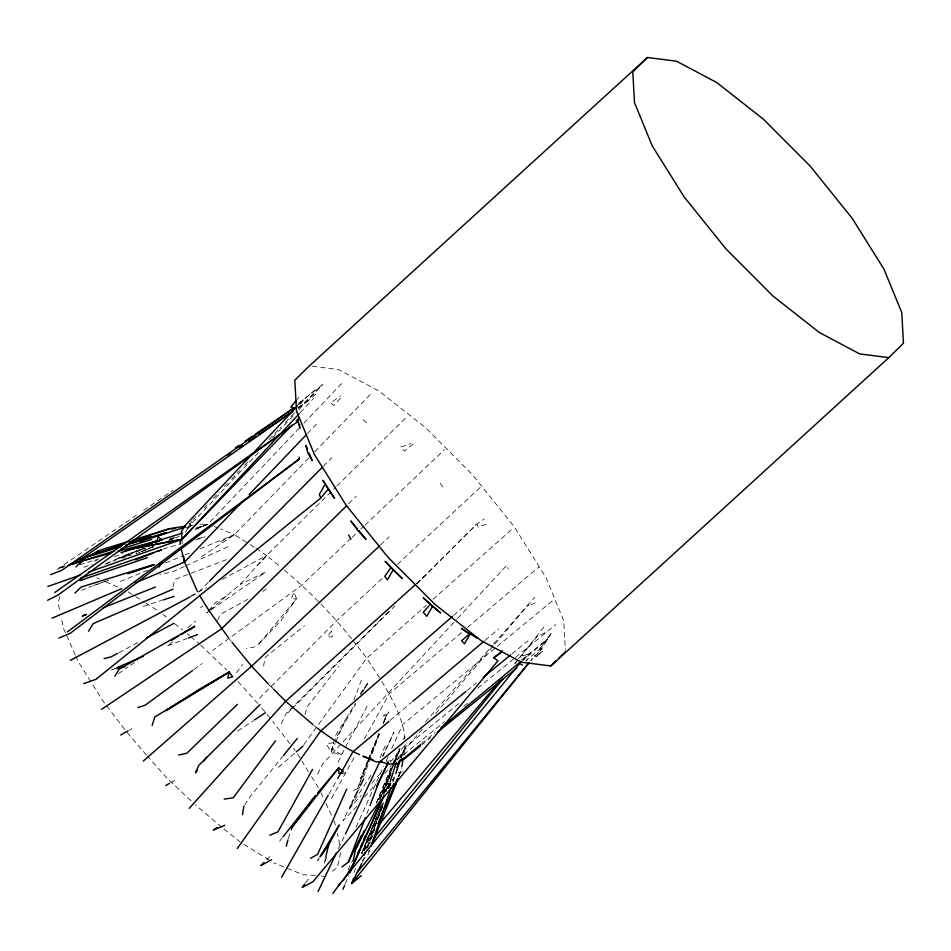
<?xml version="1.0" encoding="UTF-8"?>
<svg xmlns="http://www.w3.org/2000/svg" width="951" height="951" viewBox="0 0 951 951"><rect width="100%" height="100%" fill="white"/><g stroke="black" fill="none" stroke-linecap="round" stroke-linejoin="round"><path stroke-width="0.71" stroke-dasharray="4.75 3.57" d="M389.708 786.322L389.981 783.386M263.617 666.009L264.996 657.581L304.486 625.722M188.132 528.732L188.631 525.939M398.909 776.218L401.56 768.004M403.806 755.522L405.185 744.55M367.134 706.201L341.385 754.951L331.269 752.098L333.361 742.565L355.591 704.12M340.636 852.785L337.177 867.788L330.508 872.352M325.385 858.622L324.089 864.031L326.597 857.671M59.747 596.479L58.154 603.005L60.008 611.564M333.361 742.565L326.407 744.36L331.269 752.098L333.825 742.291M172.939 586.85L174.889 579.456L227.848 559.188M304.998 714.546L307.304 706.605L338.818 666.092M401.084 757.032L405.316 747.201L460.439 702.29M298.673 404.722L303.714 399.349L301.015 401.607L299.803 405.388L303.714 399.349L322.306 384.798L295.975 412.758M288.236 838.758L290.816 831.019M369.523 850.467L368.085 854.652L362.105 860.643M393.025 781.972L394.95 776.373M378.569 799.827L392.894 765.698M377.25 814.876L368.334 839.626L362.034 854.01M385.666 791.505L388.638 783.255M383.824 793.467L391.301 772.759M395.295 761.715L400.276 748.104M400.526 760.17L405.316 747.201L401.405 756.723M363.484 777.098L380.376 731.652M383.455 723.39L386.522 715.128L388.995 711.954L383.503 715.937L386.522 715.128L383.301 723.319M367.205 846.901L383.538 802.906L366.741 848.102M353.903 700.091L362.45 677.338M366.92 813.652L370.07 805.366M400.942 756.948L401.964 754.262L397.138 759.813L386.225 761.382M367.871 837.177L368.334 839.626L372.84 832.113L382.956 805.83M392.537 780.926L394.13 776.777M368.18 761.264L357.552 788.748L379.556 732.864M368.715 759.885L378.902 733.994M364.483 850.563L383.217 802.418M389.114 787.285L390.718 783.16M400.894 757.02L401.964 754.262L400.288 758.387M403.783 739.153L404.781 736.597C402.19 716.626 392.038 698.379 381.755 681.356M379.925 799.458L401.001 746.166M403.7 739.331L404.781 736.597L404.912 739.248M380.959 796.902L394.427 762.904M394.974 761.549L399.277 750.66L393.821 762.25M367.906 760.408L360.56 778.762L367.835 761.085M368.429 759.1L378.795 733.827M376.156 803.262L393.215 763.534M353.998 872.305L355.722 868.382M372.958 825.646L361.808 853.095L376.43 817.444M388.02 788.581L390.255 783.089M366.967 848.244L375.752 826.681M379.235 810.597L380.911 806.472M361.808 853.273L374.076 823.352M374.635 821.997L381.886 804.32M389.137 786.632L390.255 783.921M368.394 759.73L374.551 744.776M376.489 802.953L391.741 766.137M392.311 764.782L399.087 748.413M217.672 620.278L220.061 614.524L249.661 598.381M361.939 853.166L381.232 806.662M389.173 787.523L392.585 779.321M345.249 883.848L348.672 875.669M382.884 793.883L389.72 777.526M398.79 776.182L401.049 770.774L403.593 770.988M382.789 793.728L389.672 777.442M393.476 764.331L399.277 750.66M378.439 799.696L379.532 797.128M388.341 788.724L390.659 783.291M380.043 757.959L386.463 743.028M338.164 762.405L341.385 754.951L332.149 748.449M367.835 846.818L373.172 834.598M398.683 776.206L401.049 770.774L398.6 772.616L404.876 771.439M331.269 752.098L335.311 742.874M335.881 741.554L345.712 719.158L355.448 703.217M347.995 870.034L351.585 861.975M379.758 798.792L389.946 775.945M382.956 756.437L393.892 732.318L382.552 755.962M356.019 827.108L383.705 766.34M386.165 760.931L388.008 756.889M391.693 748.782L402.772 724.472L496.101 647.346M378.605 799.803L390.956 773.139M338.437 848.696L345.451 833.979M191.912 520.91L185.374 532.239M362.343 862.129L365.41 855.876M351.371 803.952L348.779 809.23L371.092 775.089M358.479 789.461L359.775 786.822M397.815 777.359L401.049 770.774M281.187 723.759L286.299 713.416L384.133 616.189M317.67 774.114L322.781 763.784L456.563 619.517M384.145 793.479L389.446 783.208L385.94 791.375L389.506 783.267L383.003 794.37M331.53 798.436L355.092 755.783M364.376 738.986L389.363 693.743L462.959 631.321M328.903 794.061L336.916 779.975M362.997 691.306L367.443 683.614L360.084 693.957M140.451 549.321L126.768 554.611L124.807 557.892L118.756 558.047L104.895 564.169M319.156 858.159L317.658 860.619L319.346 858.23M360.702 694.646L367.443 683.614M335.655 735.289L345.712 719.158M244.609 805.105L250.089 796.712L282.471 756.734M543.722 627.184L518.854 659.114M521.326 660.065L547.776 638.822L538.611 650.27L542.236 648.511L530.789 660.553L534.498 655.905L536.697 656.333L552.055 632.249L538.611 650.27L525.974 660.505M303.844 744.621L366.765 658.14L426.393 605.216M305.544 882.861L309.8 877.048M236.49 672.714L242.719 664.464M279.653 841.148L282.34 837.724M364.388 850.039L370.902 841.98M515.133 663.715L517.926 660.256M297.021 399.575L298.769 397.459M368.417 851.716L370.01 849.778M259.528 643.221L296.534 598.738L293.859 592.093L291.327 599.118L296.534 598.738L280.985 620.575L259.528 643.221L254.63 646.906L246.404 648.748M365.873 840.244L374.456 830.033M514.586 663.322L517.451 659.923M518.402 658.793L537.47 636.112L546.884 631.821M356.934 806.175L342.99 820.749L348.458 809.872L361.118 795.405M364.602 797.14L376.109 783.6M384.739 773.436L391.455 765.531M392.406 764.414L423.1 728.288M435.57 713.607L534.688 597.323M208.614 610.649L215.366 602.791L226.29 596.146L240.341 584.235L266.613 555.515L335.81 487.043M371.829 783.172L380.59 773.163M390.326 762.048L406.885 743.135M425.382 721.999L492.559 645.265M493.533 644.148L528.59 604.111L528.435 606.239L538.218 601.401M340.315 398.16L333.86 405.495L330.532 402.998L340.458 396.032M457.562 618.423L506.847 565.274L508.179 568.936M300.278 412.591L313.414 398.505M256.889 565.928L266.613 555.515L281.009 567.367M258.506 452.545L189.641 525.665L192.423 525.178L188.179 525.737M272.687 437.496L294.965 413.84M526.034 661.183L527.829 659.281M192.922 519.84L195.965 516.631M204.085 508.072L207.128 504.874M213.226 498.455L219.312 492.036M224.388 486.686L227.432 483.477M231.485 479.209L239.604 470.65M244.68 465.301L248.746 461.021M269.038 439.635L281.211 426.809M285.276 422.529L294.406 412.9M298.471 408.633L322.306 384.798M195.609 529.422L207.829 524.274L298.828 428.532M303.94 423.159L341.778 383.36M307.506 433.501L316.719 423.861M308.659 458.085L234.41 534.712L201.303 556.846M314.852 451.701L370.545 394.225M199.021 591.7L208.435 582.214M323.459 466.133L331.828 457.693M259.468 698.2L336.666 620.765L384.394 576.449M287.927 712.81L291.065 709.672M292.123 708.626L394.903 605.93M416.918 583.914L476.701 524.179L484.285 518.913M385.179 615.142L390.433 609.912M416.74 583.783L476.701 524.179L478.389 527.294L489.087 522.943M336.856 485.997L406.065 417.525M348.744 503.65L356.114 496.398M266.91 859.585L269.953 856.613M521.612 661.67L547.776 638.822M351.062 538.361L301.681 585.222L212.644 650.46M352.143 537.339L359.656 530.206M360.726 529.184L363.948 526.129M365.018 525.118L444.45 449.728M380.566 544.911L389.173 536.828M397.411 564.359L480.921 486.805M298.008 404.306L301.015 401.607M315.839 393.999L308.813 400.3L297.877 407.931M416.312 583.819L426.191 574.939M433.014 599.332L513.623 527.769M187.87 627.708L195.597 620.979M453.615 615.392L463.672 606.655M278.37 767.374L295.202 752.823M314.508 390.338L305.14 398.35L308.813 400.3L297.818 407.824M226.29 596.146L206.676 612.896L210.29 610.387M467.488 627.482L538.825 566.974M390.195 720.359L411.652 702.266M485.069 640.344L498.621 628.92M421.531 743.765L435.249 732.413M523.252 659.542L530.111 653.86L521.754 655.322L527.413 656.119M497.242 646.407L553.006 600.319M536.697 656.333L542.997 651.126L534.498 655.905M467.107 690.474L476.296 682.984M511.888 653.943L527.96 640.819M477.664 688.251L514.408 658.318M515.561 657.379L555.753 624.629M421.436 745.132L430.625 737.691M397.138 759.813L444.283 721.94M463.826 706.248L468.427 702.551M57.096 569.471L136.278 515.299M412.984 444.153L404.33 451.071L400.811 446.982L410.796 443.725M193.849 669.575L202.159 663.489M172.856 641.854L166.805 646.145L186.812 638.632M118.506 673.677L127.993 666.936M211.491 609.555L265.698 572.026L240.341 584.235M143.625 510.307L172.963 490.324M237.726 731.022L253.346 720.68M130.37 665.248L137.681 660.826M129.395 730.083L131.88 728.668M170.728 782.697L176.934 779.154M262.524 591.356L266.387 589.251M190.794 596.182L206.474 587.766M222.165 579.361L266.613 555.515L256.081 548.501M118.911 652.671L139.845 641.509M191.46 596.206L196.667 593.448M220.798 541.595L234.41 534.712L249.007 543.841M171.109 539.574L176.446 536.994M184.363 566.475L172.44 571.872L159.839 574.547M185.683 565.869L229.405 546.1M145.265 550.308L149.307 548.501M150.662 547.907L153.361 546.706M169.528 539.479L174.925 537.077L169.444 539.181M139.785 552.234L135.91 553.922L139.975 552.293M141.069 551.675L152.695 546.623M64.739 565.702L58.344 568.448L63.99 566.677M115.535 668.268L111.576 669.98L115.606 668.969M126.768 554.611L118.756 558.047L131.618 554.956M168.446 540.857L179.311 536.281M120.302 581.477L147.797 570.208M165.664 562.885L183.543 555.562M184.91 554.992L191.793 552.174M200.043 548.798L234.41 534.712L220.834 528.982M81.465 590.428L91.772 586.232M141.33 551.746L149.462 548.477M150.817 547.931L153.527 546.849M144.671 547.895L118.756 558.047L144.79 548.18M105.002 564.193L146.133 548.228M196.607 527.769L207.829 524.274L195.49 529.065L207.829 524.274L199.401 524.215M200.399 607.344L202.955 606.381M353.356 790.376L359.395 788.106M105.49 581.251L93.055 585.709L109.817 579.908M195.585 540.109L205.119 536.78M83.831 567.248L92.188 564.347M114.477 556.632L122.845 553.732M196.691 528.138L207.829 524.274M186.812 528.067L189.606 527.104M63.967 566.582L58.344 568.448L63.99 566.606M143.232 606.346L161.48 600.461M94.125 561.209L96.954 560.317M186.765 527.71L190.973 526.39M79.646 564.835L99.082 558.843M162.894 549.096L181.142 543.687M197.974 538.694L204.988 536.614M342.954 773.115L345.689 772.985M315.518 875.455L303.036 874.706L273.698 862.807M321.307 876.061L324.196 876.37M312.356 366.218L338.627 369.57L378.843 390.956L425.252 427.403L472.255 474.525L514.17 526.64L545.957 577.471L563.765 620.86L565.381 650.139M214.332 526.628L218.243 528.043M117.603 587.052L104.527 581.311M96.74 577.804L99.344 578.969M243.943 844.369L271.225 861.273M128.219 591.843L134.46 595.825M135.708 596.61L144.445 602.185M145.693 602.982L158.175 610.934M250.232 544.602L254.904 547.717M370.914 830.758L372.84 832.113M162.966 614.322L166.389 617.033M174.485 623.523L182.58 630.002M187.216 633.711L189.522 635.565M190.675 636.492L199.603 644.124M223.996 829.01L240.223 842.063M221.773 827.215L195.383 804.855M314.08 725.53L316.291 727.349M284.325 570.089C308.944 590.928 331.851 613.894 351.894 639.179M363.032 419.534L366.92 423.076M191.056 800.801L166.912 778.025L147.441 756.211M200.649 645.123L226.802 670.075M238 681.534L257.709 703.371M261.644 707.746L271.035 719.099M146.466 755.118L125.603 730.653M189.13 523.157L190.996 525.356M352.773 640.296L366.765 658.14L380.994 680.108M229.357 638.894L231.117 641.117M289.948 743.741L272.771 721.488M293.443 748.259L295.19 750.517M124.712 729.488L102.482 700.293L91.522 682.806M440.182 483.393L442.786 486.983M90.737 681.558L78.196 661.575L75.902 656.368M308.528 771.891L301.919 761.097M311.524 776.705L318.252 787.547M297.651 753.965L301.205 759.908M320.974 792.623L323.447 797.948M325.92 803.274L331.495 815.257M333.967 820.582L335.786 826.134M65.476 632.843L63.658 628.777L61.244 617.282M66.677 635.541L75.319 655.073M339.828 844.654L337.272 833.373M182.081 540.632L182.223 543.283M386.522 715.128L383.253 723.212L386.522 715.128M331.447 631.238L327.441 636.742L332.291 636.908L331.447 631.238M272.485 688.096L269.454 685.053L272.545 688.155"/><path stroke-width="1.43" d="M58.891 638.038L70.279 633.259L298.994 459.226L299.137 457.086M242.446 814.734L243.825 806.305M401.809 766.613L403.307 758.292M352.999 861.487L355.65 849.136L364.352 830.473M325.706 857.267L328.63 845.094L339.257 824.969L319.893 856.934M229.191 672.06L227.717 678.099L232.71 676.803L229.191 672.06L199.365 689.261L165.843 710.67L229.191 672.06L154.811 716.971L152.148 725.458M286.287 846.152L287.915 839.995M159.685 564.395L158.948 567.093L162.264 562.017M390.112 781.924L396.258 762.571M395.83 773.615L400.205 759.79M299.601 424.253L299.803 428.235L298.055 421.412L299.268 417.632L296.177 420.829M291.244 829.736L292.1 827.156L314.745 796.617M370.961 846.271L391.111 787.559M364.15 855.151L365.172 852.393M365.339 817.789L348.53 861.951L341.991 866.908M370.07 805.366L379.009 781.912L388.163 762.559L376.774 786.085M396.84 767.683L399.408 760.978M353.772 878.082L351.632 883.574L361.332 875.693M398.219 763.891L399.289 761.145M372.15 844.333L397.839 778.952M342.978 889.304L344.678 885.215M349.813 872.947L359.502 849.766M360.643 847.044L362.355 842.955M363.496 840.232L365.208 836.143M386.356 805.937L388.056 801.883M389.185 799.173L397.661 778.893M377.916 823.732L397.494 778.917M384.145 795.428L354.901 861.654L343.192 880.792M346.746 788.997L317.622 854.378L310.525 858.301M351.822 866.979L354.866 860.227M357.897 853.475L384.038 795.416M318.05 891.539L336.535 852.714M345.451 833.979L379.853 761.68L465.966 691.413M528.934 662.871L351.632 883.574L361.737 863.389M352.013 802.632L353.308 800.005M354.604 797.366L357.838 790.768M360.417 785.502L363.651 778.917M348.458 861.689L361.404 835.43M355.65 849.136L380.828 799.898M312.558 769.359L277.93 831.804L269.906 835.228M324.374 485.533L319.393 494.401L320.737 498.051L95.956 679.347L83.64 683.638M281.579 877.309L328.178 795.345M337.641 778.691L352.928 751.789L389.066 721.31M393.096 569.982L402.332 578.577L385.119 561.316L393.096 569.982L387.402 579.944L384.798 576.342L390.338 568.508M432.467 606.381L440.575 612.908L423.219 597.787L432.467 606.381L426.773 616.343L423.254 612.266L429.353 605.466M114.952 676.197L119.101 669.231L194.598 626.388L189.76 629.824M88.562 631.214L93.067 623.69L173.07 589.144M197.202 770.453L195.514 772.842L198.747 765.389L259.944 704.62M203.954 760.907L206.486 757.317M321.034 855.841L328.63 845.094M237.227 848.577L320.725 730.986L452.498 616.367M304.7 884.026L302.145 887.509L312.974 881.684L497.967 660.814L493.724 657.83L502.378 650.924M332.838 893.5L340.494 883.051M275.505 740.817L233.316 797.77L224.163 799.125M283.243 836.571L315.589 795.416M292.1 827.156L338.711 767.861L343.359 771.285M283.386 755.593L297.271 738.463M374.623 837.379L503.043 678.657M338.378 885.666L519.686 663.513L522.432 664.975M357.445 872.15L528.875 662.776M296.141 400.633L290.887 406.992L294.002 407.908L61.649 570.422L50.605 574.666M320.737 498.051L328.261 489.064L322.841 480.291L334.597 498.336L328.261 489.064M317.42 793.17L338.711 767.861L338.865 773.306L342.954 773.115M380.174 823.233L500.285 680.334M189.237 808.326L285.645 701.291L415.218 584.806M96.954 552.305L98.476 550.641L129.312 541.119M110.459 553.387L81.881 560.983L79.527 563.563L85.293 557.631L120.313 546.837M81.263 561.993L85.293 557.631L80.728 561.435L68.139 565.381M88.407 572.229L182.021 539.312L299.268 413.673M297.663 405.792L185.6 524.928L181.332 531.502L182.021 539.312L129.907 549.428M135.375 582.868L184.565 562.041L241.934 502.057M249.103 494.556L306.484 434.571M292.076 425.085L180.024 541.131L180.381 543.901M209.482 581.156L322.413 467.191M75.902 566.974L81.881 560.983M75.034 593.055L81.013 587.064L153.86 564.609M647.429 57.5L632.807 71.872L634.495 102.613L652.303 146.002L684.09 196.833L726.005 248.948L773.008 296.07L819.405 332.517L859.633 353.903L888.816 357.624L903.45 343.263L901.762 312.522L883.943 269.121L852.167 218.302L810.252 166.187L763.249 119.065L716.84 82.606L676.613 61.233L647.429 57.5L309.444 365.838L294.81 380.21L296.498 410.951L314.317 454.352L346.093 505.171L388.008 557.286L435.011 604.408L481.42 640.855L521.647 662.241L550.831 665.973L888.816 357.624M346.651 505.718L221.488 628.849L101.531 709.363M550.831 665.973L556.05 660.838M559.188 657.759L565.453 651.601M263.855 862.557L260.812 865.541L271.641 859.716M237.405 704.346L186.895 753.192L178.669 755.035M379.497 545.922L251.587 666.223L143.328 761.073M296.32 751.849L303.06 746.036M468.249 634.995L461.58 640.748L464.54 643.791L469.877 634.376L461.401 628.409L477.224 638.287M412.782 701.315L483.94 641.307M420.39 744.716L397.53 763.641L388.614 764.069L379.853 761.68L376.382 761.989L362.806 756.247M440.967 727.681L520.97 661.432M483.179 677.362L510.735 654.87M420.283 746.059L404.199 759.076L401.37 759.373M437.519 732.104L516.785 667.947M67.521 631.797L298.994 459.226M298.055 421.412L58.023 595.041L47.55 600.307M192.661 670.443L145.158 705.202L137.847 707.532M54.706 592.544L290.114 427.225L288.486 427.831M80.371 559.723L293.027 411.331M216.983 827.572L213.44 830.045L224.84 825.254M493.724 657.83L501.308 652.564M228.109 455.505L230.558 453.829M239.117 447.98L242.778 445.472M248.9 441.288L256.235 436.271M258.684 434.595L291.695 412.009M235.313 447.873L238.986 445.377M245.096 441.205L252.431 436.212M254.88 434.548L294.002 407.908M254.559 719.895L265.377 712.727M171.002 640.665L178.455 636.16M180.94 634.662L194.598 626.388M74.986 561.292L91.011 555.099L98.476 550.641M120.694 735.04L128.159 730.784M165.747 785.526L169.48 783.398M117.603 653.373L111.065 656.856L104.111 658.639M146.383 638.026L173.843 623.38M70.35 660.351L190.164 596.895M117.615 551.485L161.908 539.716L156.558 542.225L158.021 536.84L161.908 539.716L120.955 552.697M86.149 614.405L82.321 616.093L86.458 614.453M116.866 667.697L143.28 656.297M52.02 618.174L121.704 588.657M103.005 607.867L155.417 587.04M135.494 559.83L153.301 552.995M157.414 551.414L161.527 549.833L80.455 578.16M121.787 545.363L91.011 555.099L94.898 553.625M188.143 638.133L197.487 634.626M80.062 580.407L82.844 579.385M133.069 542.32L144.172 538.278L128.789 543.152M152.6 537.648L166.532 532.584L125.912 545.113M47.883 586.482L80.015 575.177M132.938 542.771L150.888 536.53M171.608 529.338L175.757 527.9M80.11 580.538L147.31 557.666M127.909 573.667L154.014 564.811M131.844 542.439L144.172 538.278M91.011 555.099L124.26 543.936M129.8 542.07L169.956 528.578L185.374 526.176M69.589 564.728L83.64 560.068M139.845 541.44L166.532 532.584M127.589 573.334L129.146 572.823M130.679 572.395L154.026 564.728M71.052 564.312L83.759 560.175M140.225 541.761L144.457 540.382M158.579 535.782L185.409 527.044M162.883 600.01L174.116 596.396M80.728 561.435L114.156 551.057M121.122 548.893L151.768 539.383M132.118 540.251L169.956 528.578M125.484 550.7L133.829 548.133M136.623 547.277L157.509 540.834M161.408 539.633L182.58 533.107M161.908 539.716L132.676 548.668L182.021 539.312M392.359 785.562L396.329 784.42L393.845 783.422M116.949 668.624L124.997 666.603M379.853 761.68L382.409 761.561M372.947 759.647L363.46 756.318M359.514 754.618C344.381 747.902 330.793 737.869 317.408 728.264M312.974 724.614L285.645 701.291L273.496 689.106M268.444 684.031L251.587 666.223L231.985 642.234M357.065 528.542L350.8 520.958L358.051 530.706L366.016 539.372L358.86 530.706M228.49 637.776L208.816 610.316L199.52 595.267M348.637 534.997L350.883 539.146M197.38 591.463L184.565 562.041L180.928 548.061M307.458 449.264L305.901 445.484L307.649 452.307L312.142 460.605L309.016 453.045M183.662 556.644L184.565 562.041"/></g></svg>
